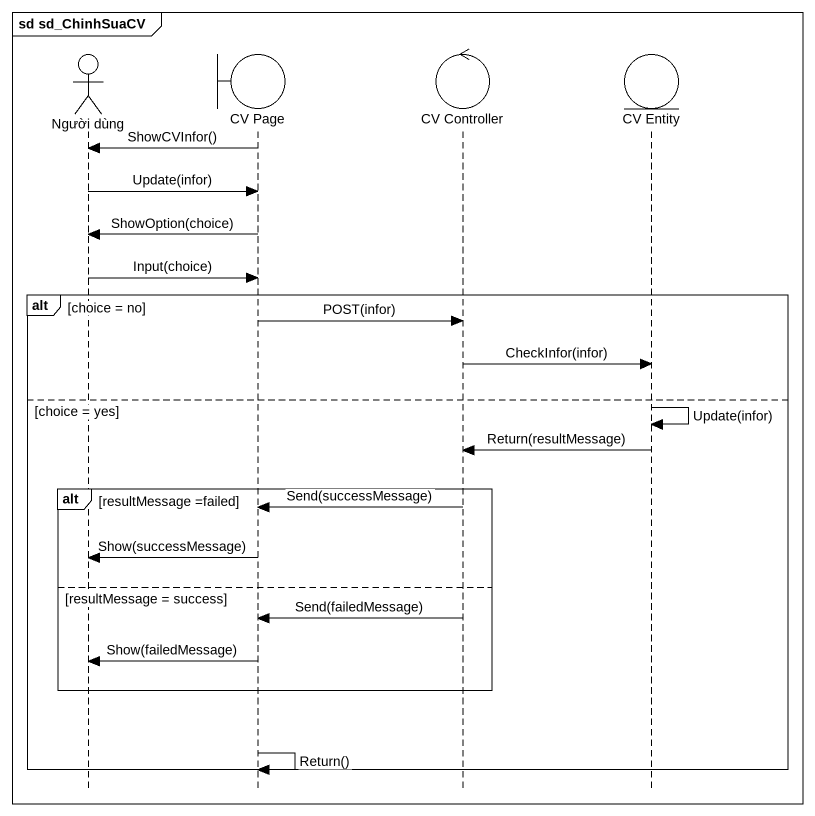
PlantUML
@startuml
mainframe sd sd_ChinhSuaCV
hide footbox
actor "Người dùng" as Người_dùng
boundary "CV Page" as CV_Page
control "CV Controller" as CV_Controller
entity "CV Entity" as CV_Entity

CV_Page -> Người_dùng : ShowCVInfor()
Người_dùng -> CV_Page : Update(infor)
CV_Page -> Người_dùng : ShowOption(choice)
Người_dùng -> CV_Page : Input(choice)
alt choice = no
  CV_Page -> CV_Controller : POST(infor)
  CV_Controller -> CV_Entity : CheckInfor(infor)
else choice = yes
  CV_Entity -> CV_Entity : Update(infor)
  CV_Entity -> CV_Controller : Return(resultMessage)
  alt resultMessage =failed
    CV_Controller -> CV_Page : Send(successMessage)
    CV_Page -> Người_dùng : Show(successMessage)
  else resultMessage = success
    CV_Controller -> CV_Page : Send(failedMessage)
    CV_Page -> Người_dùng : Show(failedMessage)
  end
  CV_Page -> CV_Page : Return()
end
@enduml
